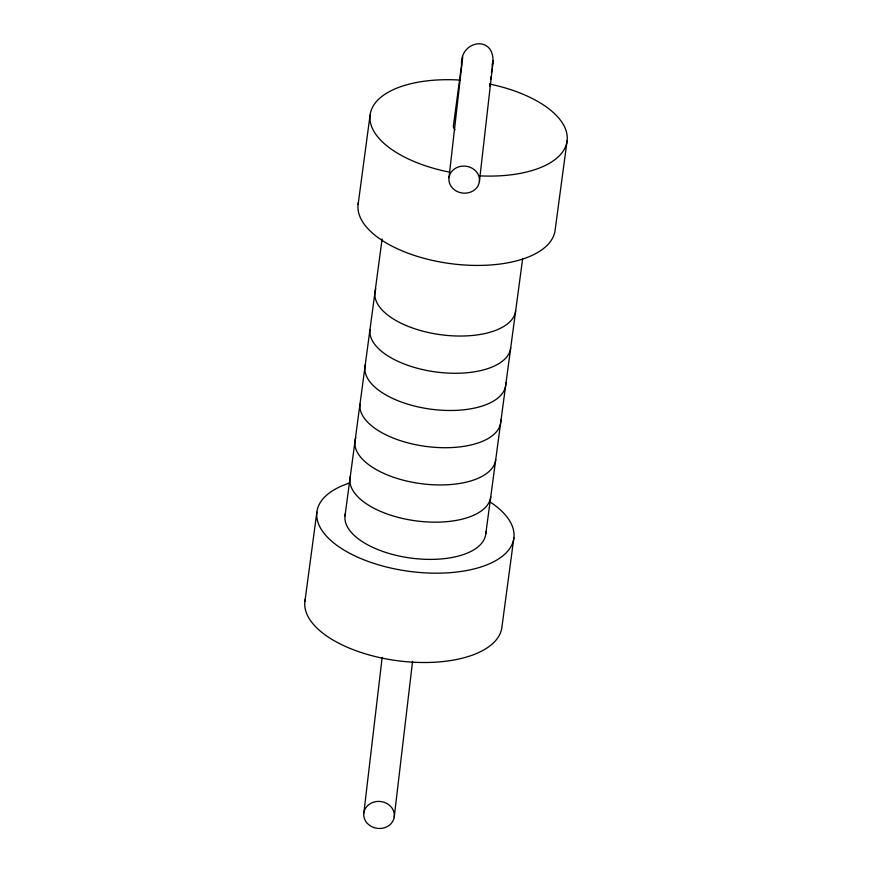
<?xml version="1.0" encoding="UTF-8"?>
<svg xmlns="http://www.w3.org/2000/svg" width="872" height="872" viewBox="0 0 872 872"><rect width="100%" height="100%" fill="white"/><g stroke="black" fill="none" stroke-linecap="round" stroke-linejoin="round"><path stroke-width="1.31" d="M462.738 56.92L448.993 177.659M363.853 812.977L382.154 657.466M394.253 816.911A15.325 13.516 6.5 0 0 373.009 802.36A15.325 13.516 6.5 0 0 369.892 825.566A15.325 13.516 6.5 0 0 394.253 816.911L412.554 661.401M479.393 181.605A15.325 13.516 6.5 0 0 458.149 167.043A15.325 13.516 6.5 0 0 455.042 190.249A15.325 13.516 6.5 0 0 479.393 181.605L492.953 62.588C494.751 34.27 459.533 40.352 461.582 64.877L453.396 125.928A15.325 7.216 7.6 0 0 455.021 129.775M304.884 601.538L316.863 512.202M358.109 204.473L370.077 115.126A99.343 46.783 7.6 0 1 460.307 80.093M345.007 515.853L382.121 238.928M489.661 86.066L490.02 83.407M490.555 79.428L490.914 76.78M491.448 72.79L491.982 68.812M485.748 534.078L522.677 258.494M513.891 537.73L501.923 627.066A99.343 46.783 7.6 0 1 395.539 660.453A99.343 46.783 7.6 0 1 305.298 599.14M490.053 84.137A99.343 46.783 7.6 0 1 567.116 140.654L555.137 230.001A99.343 46.783 7.6 0 1 448.764 263.377A99.343 46.783 7.6 0 1 358.512 202.064M492.2 67.122L493.127 60.789L492.102 64.67M489.999 501.901A99.343 46.783 7.6 0 1 480.385 567.16A99.343 46.783 7.6 0 1 341.562 548.553A99.343 46.783 7.6 0 1 349.465 483.066M485.835 531.582A70.959 33.419 7.6 0 1 411.595 558.178A70.959 33.419 7.6 0 1 345.486 513.401M490.74 496.855A70.959 33.419 7.6 0 1 413.96 520.584A70.959 33.419 7.6 0 1 350.479 476.177M515.679 310.726A70.959 33.419 7.6 0 1 437.591 334.259A70.959 33.419 7.6 0 1 375.81 288.839M567.116 140.654A99.343 46.783 7.6 0 1 479.6 175.85M449.81 172.187A99.343 46.783 7.6 0 1 370.077 115.126M495.721 459.631A70.959 33.419 7.6 0 1 417.634 483.164A70.959 33.419 7.6 0 1 355.852 437.744M500.8 419.912A70.959 33.419 7.6 0 1 429.188 446.813A70.959 33.419 7.6 0 1 359.973 404.172M505.793 382.677A70.959 33.419 7.6 0 1 431.553 409.273A70.959 33.419 7.6 0 1 365.444 364.496M510.687 347.95A70.959 33.419 7.6 0 1 436.545 372.05A70.959 33.419 7.6 0 1 369.957 329.725"/></g></svg>
